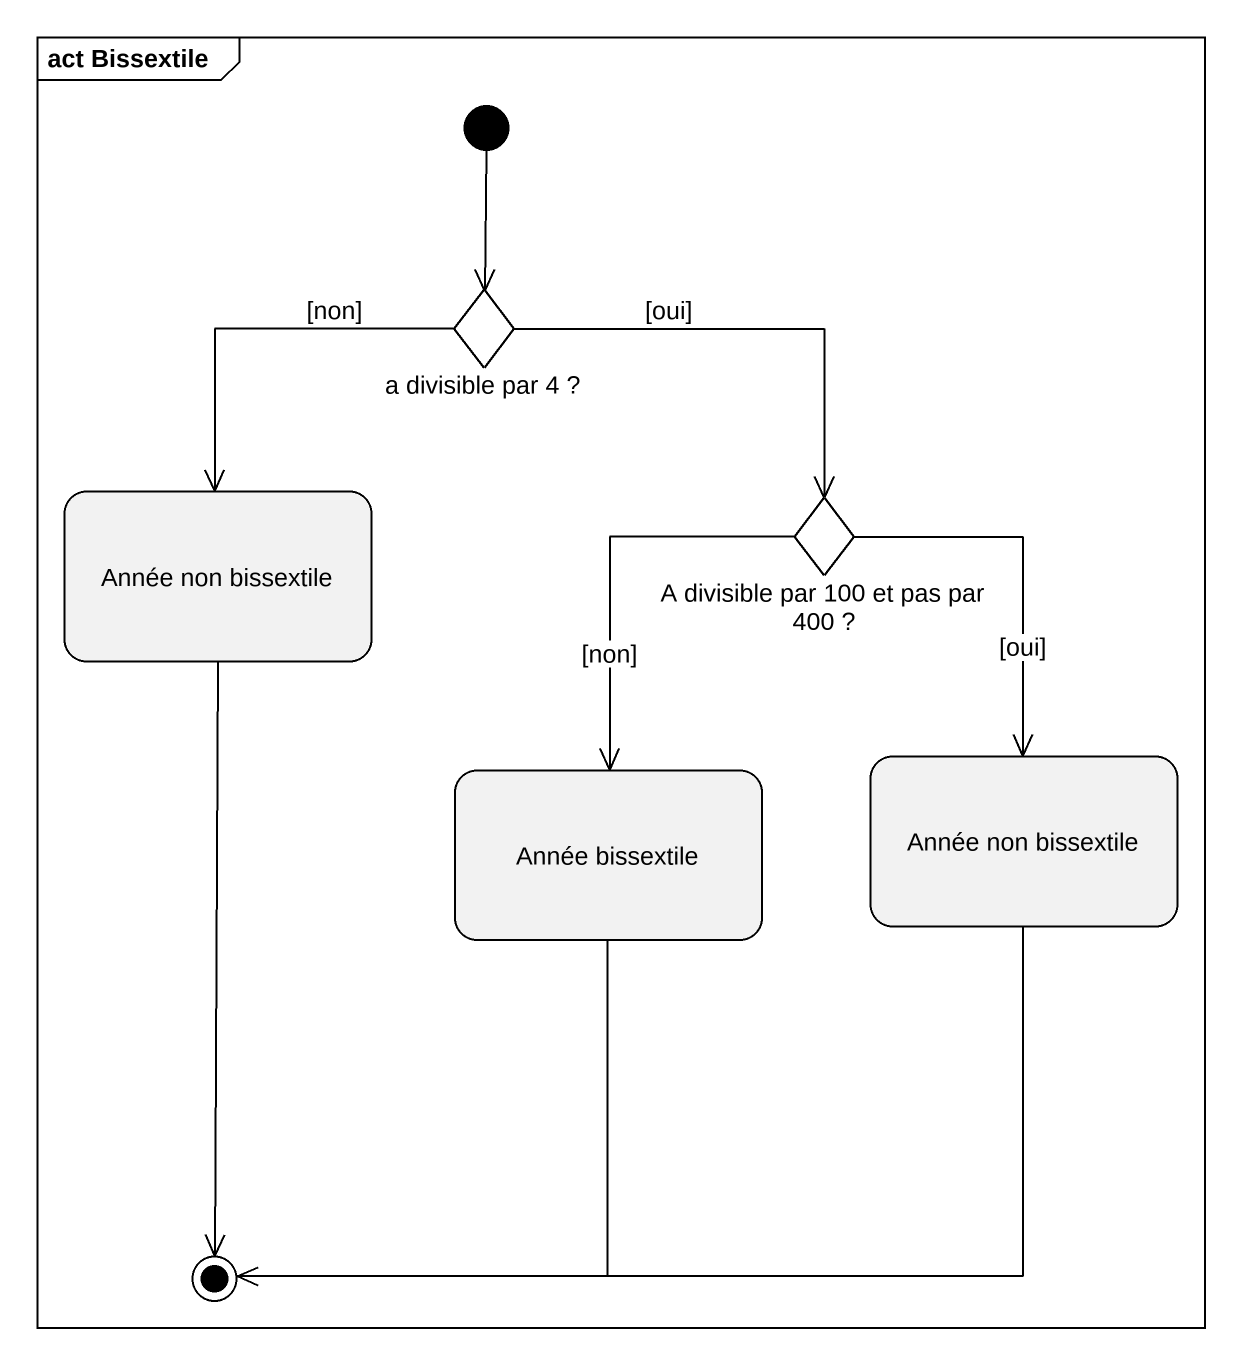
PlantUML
@startuml
mainframe act Bissextile
hide empty description
state "a divisible par 4 ?" as a_divisible_par_4 <<choice>>
state "Année non bissextile" as Année_non_bissextile
state "A divisible par 100 et pas par 400 ?" as A_divisible_par_100_et_pas <<choice>>
state "Année bissextile" as Année_bissextile
state "Année non bissextile" as Année_non_bissextile_2
[*] --> a_divisible_par_4
a_divisible_par_4 --> Année_non_bissextile : [non]
a_divisible_par_4 --> A_divisible_par_100_et_pas : [oui]
A_divisible_par_100_et_pas --> Année_bissextile : [non]
A_divisible_par_100_et_pas --> Année_non_bissextile_2 : [oui]
Année_non_bissextile --> [*]
Année_bissextile --> [*]
Année_non_bissextile_2 -left-> [*]
@enduml
